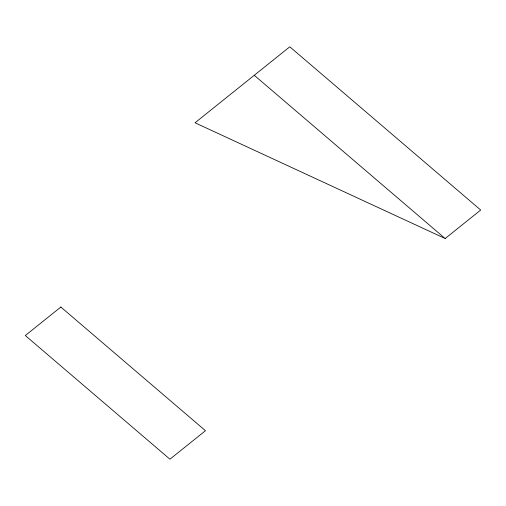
<?xml version="1.0" encoding="UTF-8"?>
<svg xmlns="http://www.w3.org/2000/svg" width="506" height="506" viewBox="0 0 506 506"><rect width="100%" height="100%" fill="white"/><g stroke="black" fill="none" stroke-linecap="round" stroke-linejoin="round"><path stroke-width="0.76" d="M445.16 238.535L480.7 210.041L289.793 46.799L195.025 122.781L445.16 238.535L254.259 75.293M60.84 307.041L25.3 335.529L169.927 459.201L205.461 430.707L60.84 307.041"/></g></svg>
